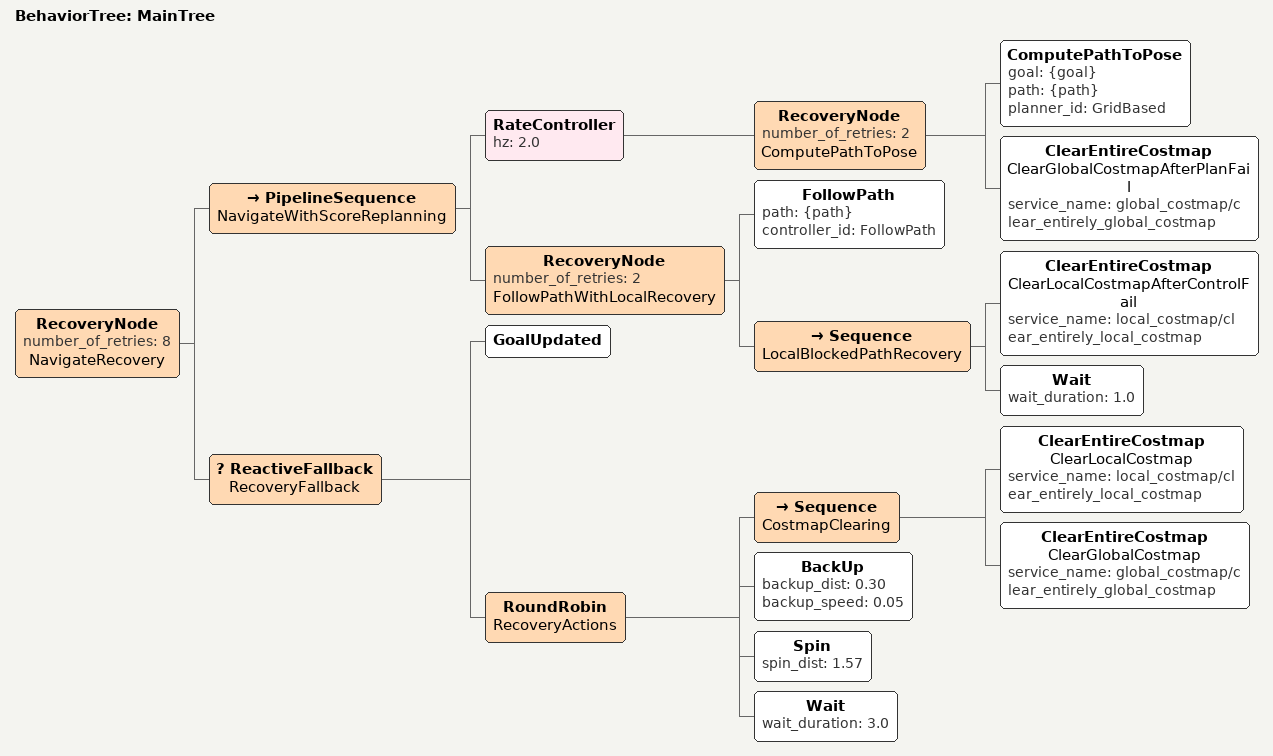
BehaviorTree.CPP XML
<root main_tree_to_execute="MainTree">
  <BehaviorTree ID="MainTree">
    <RecoveryNode number_of_retries="8" name="NavigateRecovery">
      <PipelineSequence name="NavigateWithScoreReplanning">
        <RateController hz="2.0">
          <RecoveryNode number_of_retries="2" name="ComputePathToPose">
            <ComputePathToPose goal="{goal}" path="{path}" planner_id="GridBased"/>
            <ClearEntireCostmap name="ClearGlobalCostmapAfterPlanFail"
                                service_name="global_costmap/clear_entirely_global_costmap"/>
          </RecoveryNode>
        </RateController>

        <RecoveryNode number_of_retries="2" name="FollowPathWithLocalRecovery">
          <FollowPath path="{path}" controller_id="FollowPath"/>
          <Sequence name="LocalBlockedPathRecovery">
            <ClearEntireCostmap name="ClearLocalCostmapAfterControlFail"
                                service_name="local_costmap/clear_entirely_local_costmap"/>
            <Wait wait_duration="1.0"/>
          </Sequence>
        </RecoveryNode>
      </PipelineSequence>

      <ReactiveFallback name="RecoveryFallback">
        <GoalUpdated/>
        <RoundRobin name="RecoveryActions">
          <Sequence name="CostmapClearing">
            <ClearEntireCostmap name="ClearLocalCostmap"
                                service_name="local_costmap/clear_entirely_local_costmap"/>
            <ClearEntireCostmap name="ClearGlobalCostmap"
                                service_name="global_costmap/clear_entirely_global_costmap"/>
          </Sequence>
          <BackUp backup_dist="0.30" backup_speed="0.05"/>
          <Spin spin_dist="1.57"/>
          <Wait wait_duration="3.0"/>
        </RoundRobin>
      </ReactiveFallback>
    </RecoveryNode>
  </BehaviorTree>
</root>
